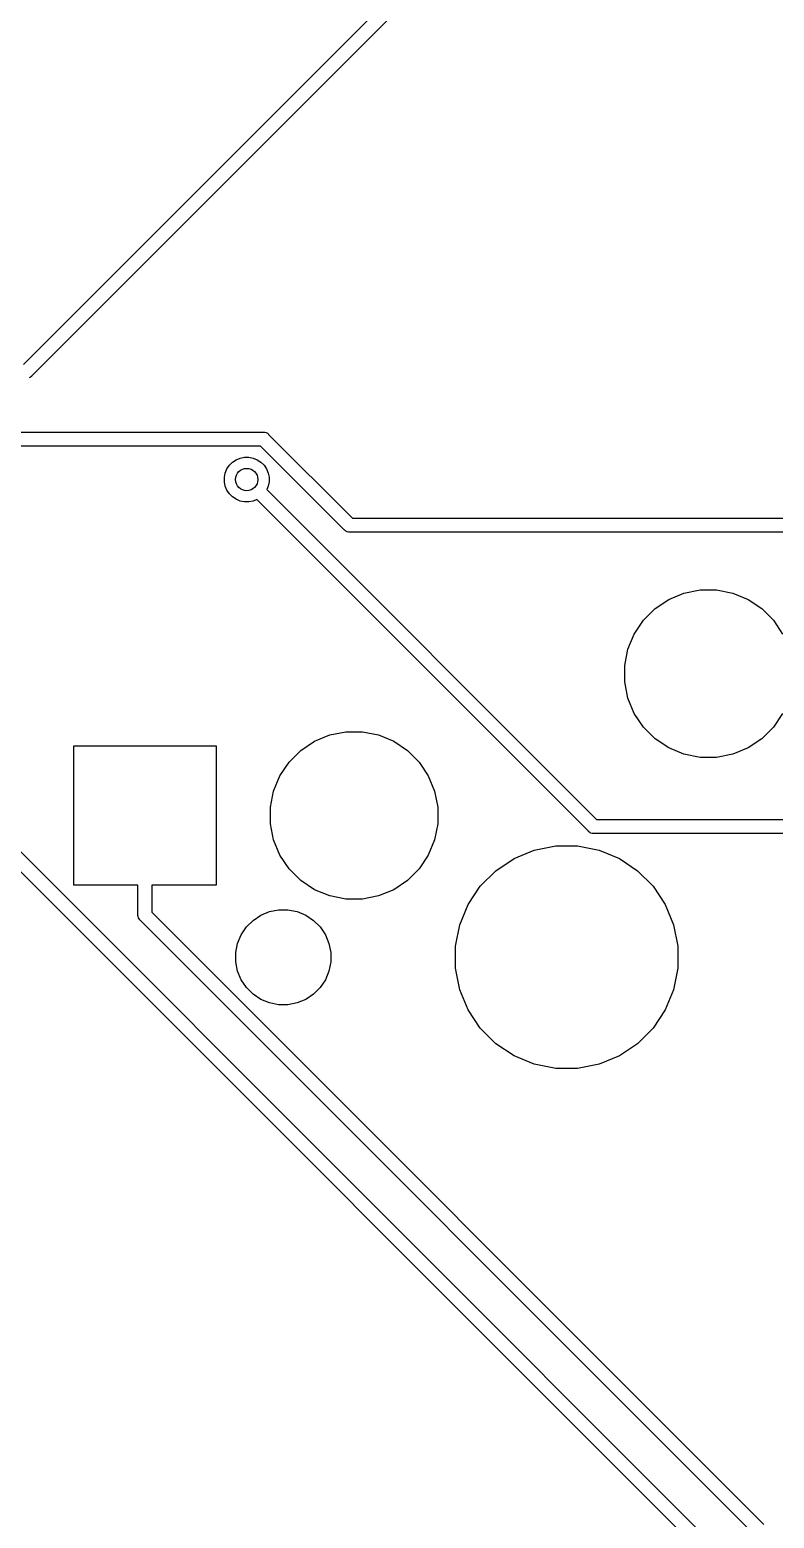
# Model space of a CAD drawing. Extents: x 1.2 to 14.9, y -4.9 to -0.3.
# Drawn here: x 5.321 to 5.846, y -2.626 to -1.576 of the extents above; entities that cross this region are included whole.
import ezdxf

# ---------------------------------------------------------------- set-up
doc = ezdxf.new("R2010")
doc.units = 0
doc.header["$MEASUREMENT"] = 0
doc.layers.add('BLACK', color=7, linetype='CONTINUOUS')

msp = doc.modelspace()

# ---------------------------------------------------------------- linework, layer by layer
at = {"layer": 'BLACK', "linetype": 'CONTINUOUS'}
for p, q in [((5.31673, -1.81194), (5.6851, -1.44356)), ((5.69333, -1.44925), (5.32241, -1.82017)), ((5.32151, -1.82097), (5.32066, -1.82143)), ((5.32226, -1.82035), (5.32151, -1.82097)), ((5.32241, -1.82017), (5.32226, -1.82035)), ((5.0012, -1.85959), (5.48579, -1.85959)), ((5.48579, -1.85959), (5.48603, -1.85956)), ((5.48603, -1.85956), (5.48627, -1.85959)), ((5.48627, -1.85959), (5.48627, -1.85959)), ((5.48627, -1.85959), (5.487, -1.85966)), ((5.487, -1.85966), (5.48792, -1.85994)), ((5.48792, -1.85994), (5.48878, -1.8604)), ((5.48878, -1.8604), (5.48953, -1.86101)), ((5.48953, -1.86101), (5.48968, -1.8612)), ((5.48968, -1.8612), (5.54891, -1.92043)), ((5.48399, -1.86943), (4.99941, -1.86943)), ((5.46416, -1.88083), (5.46674, -1.87911)), ((5.46674, -1.87911), (5.46961, -1.87792)), ((5.46961, -1.87792), (5.47265, -1.87731)), ((5.47265, -1.87731), (5.47575, -1.87731)), ((5.47575, -1.87731), (5.47879, -1.87792)), ((5.47879, -1.87792), (5.48166, -1.87911)), ((5.48166, -1.87911), (5.48424, -1.88083)), ((5.54322, -1.92866), (5.48399, -1.86943)), ((5.45845, -1.89151), (5.45906, -1.88847)), ((5.45906, -1.88847), (5.46025, -1.8856)), ((5.46025, -1.8856), (5.46197, -1.88302)), ((5.46197, -1.88302), (5.46416, -1.88083)), ((5.48424, -1.88083), (5.48643, -1.88302)), ((5.48643, -1.88302), (5.48816, -1.8856)), ((5.48816, -1.8856), (5.48934, -1.88847)), ((5.48934, -1.88847), (5.48995, -1.89151)), ((5.45845, -1.89461), (5.45845, -1.89151)), ((5.45906, -1.89766), (5.45845, -1.89461)), ((5.46025, -1.90052), (5.45906, -1.89766)), ((5.48934, -1.89766), (5.48829, -1.90019)), ((5.48995, -1.89461), (5.48934, -1.89766)), ((5.48995, -1.89151), (5.48995, -1.89461)), ((5.46197, -1.9031), (5.46025, -1.90052)), ((5.46416, -1.9053), (5.46197, -1.9031)), ((5.46674, -1.90702), (5.46416, -1.9053)), ((5.46961, -1.90821), (5.46674, -1.90702)), ((5.47265, -1.90881), (5.46961, -1.90821)), ((5.47575, -1.90881), (5.47265, -1.90881)), ((5.47879, -1.90821), (5.47575, -1.90881)), ((5.48133, -1.90715), (5.47879, -1.90821)), ((5.71534, -2.14116), (5.48133, -1.90715)), ((5.48829, -1.90019), (5.72103, -2.13293)), ((5.54891, -1.92043), (6.08161, -1.92043)), ((5.54337, -1.92884), (5.54322, -1.92866)), ((5.54356, -1.929), (5.54337, -1.92884)), ((5.54379, -1.92919), (5.54356, -1.929)), ((5.54356, -1.929), (5.54356, -1.929)), ((5.54412, -1.92946), (5.54379, -1.92919)), ((5.54498, -1.92992), (5.54412, -1.92946)), ((5.54591, -1.9302), (5.54498, -1.92992)), ((5.54663, -1.93027), (5.54591, -1.9302)), ((5.54687, -1.93029), (5.54663, -1.93027)), ((5.54663, -1.93027), (5.54663, -1.93027)), ((5.54711, -1.93027), (5.54687, -1.93029)), ((6.08161, -1.93027), (5.54711, -1.93027)), ((5.77203, -1.97767), (5.78277, -1.97321)), ((5.78277, -1.97321), (5.79418, -1.97094)), ((5.79418, -1.97094), (5.80582, -1.97094)), ((5.80582, -1.97094), (5.81723, -1.97321)), ((5.81723, -1.97321), (5.82797, -1.97767)), ((5.76235, -1.98413), (5.77203, -1.97767)), ((5.82797, -1.97767), (5.83765, -1.98413)), ((5.74767, -2.00203), (5.75413, -1.99235)), ((5.75413, -1.99235), (5.76235, -1.98413)), ((5.83765, -1.98413), (5.84587, -1.99235)), ((5.84587, -1.99235), (5.85233, -2.00203)), ((5.74321, -2.01277), (5.74767, -2.00203)), ((5.74094, -2.02418), (5.74321, -2.01277)), ((5.74094, -2.03582), (5.74094, -2.02418)), ((5.74321, -2.04723), (5.74094, -2.03582)), ((5.74767, -2.05797), (5.74321, -2.04723)), ((5.75413, -2.06765), (5.74767, -2.05797)), ((5.76235, -2.07587), (5.75413, -2.06765)), ((5.84587, -2.06765), (5.83765, -2.07587)), ((5.85233, -2.05797), (5.84587, -2.06765)), ((5.51235, -2.08413), (5.52203, -2.07767)), ((5.52203, -2.07767), (5.53277, -2.07321)), ((5.53277, -2.07321), (5.54418, -2.07094)), ((5.54418, -2.07094), (5.55582, -2.07094)), ((5.55582, -2.07094), (5.56723, -2.07321)), ((5.56723, -2.07321), (5.57797, -2.07767)), ((5.57797, -2.07767), (5.58765, -2.08413)), ((5.77203, -2.08233), (5.76235, -2.07587)), ((5.83765, -2.07587), (5.82797, -2.08233)), ((5.35217, -2.17921), (5.35217, -2.08079)), ((5.35217, -2.08079), (5.45256, -2.08079)), ((5.45256, -2.08079), (5.45256, -2.17921)), ((5.50413, -2.09235), (5.51235, -2.08413)), ((5.58765, -2.08413), (5.59587, -2.09235)), ((5.78277, -2.08679), (5.77203, -2.08233)), ((5.79418, -2.08906), (5.78277, -2.08679)), ((5.80582, -2.08906), (5.79418, -2.08906)), ((5.81723, -2.08679), (5.80582, -2.08906)), ((5.82797, -2.08233), (5.81723, -2.08679)), ((5.49767, -2.10203), (5.50413, -2.09235)), ((5.59587, -2.09235), (5.60233, -2.10203)), ((5.49321, -2.11277), (5.49767, -2.10203)), ((5.60233, -2.10203), (5.60679, -2.11277)), ((5.49094, -2.12418), (5.49321, -2.11277)), ((5.60679, -2.11277), (5.60906, -2.12418)), ((5.49094, -2.13582), (5.49094, -2.12418)), ((5.60906, -2.12418), (5.60906, -2.13582)), ((5.49321, -2.14723), (5.49094, -2.13582)), ((5.60906, -2.13582), (5.60679, -2.14723)), ((5.7155, -2.14135), (5.71534, -2.14116)), ((5.71568, -2.1415), (5.7155, -2.14135)), ((5.71624, -2.14197), (5.71568, -2.1415)), ((5.72103, -2.13293), (5.8734, -2.13293)), ((5.49767, -2.15797), (5.49321, -2.14723)), ((5.60679, -2.14723), (5.60233, -2.15797)), ((5.6771, -2.15452), (5.69227, -2.1515)), ((5.69227, -2.1515), (5.70773, -2.1515)), ((5.70773, -2.1515), (5.7229, -2.15452)), ((5.71668, -2.1422), (5.71624, -2.14197)), ((5.7171, -2.14242), (5.71668, -2.1422)), ((5.71803, -2.1427), (5.7171, -2.14242)), ((5.71875, -2.14278), (5.71803, -2.1427)), ((5.71899, -2.1428), (5.71875, -2.14278)), ((5.71875, -2.14278), (5.71875, -2.14278)), ((5.71923, -2.14278), (5.71899, -2.1428)), ((5.8716, -2.14278), (5.71923, -2.14278)), ((5.80743, -2.66229), (5.30586, -2.16073)), ((5.31409, -2.15504), (5.81312, -2.65406)), ((5.50413, -2.16765), (5.49767, -2.15797)), ((5.60233, -2.15797), (5.59587, -2.16765)), ((5.64996, -2.16903), (5.66282, -2.16043)), ((5.66282, -2.16043), (5.6771, -2.15452)), ((5.7229, -2.15452), (5.73718, -2.16043)), ((5.73718, -2.16043), (5.75004, -2.16903)), ((5.51235, -2.17587), (5.50413, -2.16765)), ((5.59587, -2.16765), (5.58765, -2.17587)), ((5.63903, -2.17996), (5.64996, -2.16903)), ((5.75004, -2.16903), (5.76097, -2.17996)), ((5.39744, -2.17921), (5.35217, -2.17921)), ((5.39744, -2.19996), (5.39744, -2.17921)), ((5.45256, -2.17921), (5.40728, -2.17921)), ((5.40728, -2.17921), (5.40728, -2.19816)), ((5.52203, -2.18233), (5.51235, -2.17587)), ((5.53277, -2.18679), (5.52203, -2.18233)), ((5.57797, -2.18233), (5.56723, -2.18679)), ((5.58765, -2.17587), (5.57797, -2.18233)), ((5.63043, -2.19282), (5.63903, -2.17996)), ((5.76097, -2.17996), (5.76957, -2.19282)), ((5.54418, -2.18906), (5.53277, -2.18679)), ((5.55582, -2.18906), (5.54418, -2.18906)), ((5.56723, -2.18679), (5.55582, -2.18906)), ((5.62452, -2.2071), (5.63043, -2.19282)), ((5.76957, -2.19282), (5.77548, -2.2071)), ((5.39742, -2.2002), (5.39744, -2.19996)), ((5.39744, -2.20044), (5.39742, -2.2002)), ((5.39751, -2.20117), (5.39744, -2.20044)), ((5.39744, -2.20044), (5.39744, -2.20044)), ((5.39779, -2.20209), (5.39751, -2.20117)), ((5.39825, -2.20295), (5.39779, -2.20209)), ((5.39887, -2.2037), (5.39825, -2.20295)), ((5.39905, -2.20385), (5.39887, -2.2037)), ((5.83351, -2.63831), (5.39905, -2.20385)), ((5.40728, -2.19816), (5.8392, -2.63007)), ((5.47398, -2.20864), (5.47865, -2.20398)), ((5.47865, -2.20398), (5.48413, -2.20031)), ((5.48413, -2.20031), (5.49023, -2.19779)), ((5.49023, -2.19779), (5.4967, -2.1965)), ((5.4967, -2.1965), (5.5033, -2.1965)), ((5.5033, -2.1965), (5.50977, -2.19779)), ((5.50977, -2.19779), (5.51587, -2.20031)), ((5.51587, -2.20031), (5.52135, -2.20398)), ((5.52135, -2.20398), (5.52602, -2.20864)), ((5.46779, -2.22023), (5.47031, -2.21413)), ((5.47031, -2.21413), (5.47398, -2.20864)), ((5.52602, -2.20864), (5.52969, -2.21413)), ((5.52969, -2.21413), (5.53221, -2.22023)), ((5.6215, -2.22227), (5.62452, -2.2071)), ((5.77548, -2.2071), (5.7785, -2.22227)), ((5.4665, -2.2267), (5.46779, -2.22023)), ((5.53221, -2.22023), (5.5335, -2.2267)), ((5.6215, -2.23773), (5.6215, -2.22227)), ((5.7785, -2.22227), (5.7785, -2.23773)), ((5.4665, -2.2333), (5.4665, -2.2267)), ((5.46779, -2.23977), (5.4665, -2.2333)), ((5.5335, -2.2333), (5.53221, -2.23977)), ((5.5335, -2.2267), (5.5335, -2.2333)), ((5.47031, -2.24587), (5.46779, -2.23977)), ((5.47398, -2.25135), (5.47031, -2.24587)), ((5.52969, -2.24587), (5.52602, -2.25135)), ((5.53221, -2.23977), (5.52969, -2.24587)), ((5.62452, -2.2529), (5.6215, -2.23773)), ((5.7785, -2.23773), (5.77548, -2.2529)), ((5.47865, -2.25602), (5.47398, -2.25135)), ((5.48413, -2.25969), (5.47865, -2.25602)), ((5.52135, -2.25602), (5.51587, -2.25969)), ((5.52602, -2.25135), (5.52135, -2.25602)), ((5.63043, -2.26718), (5.62452, -2.2529)), ((5.77548, -2.2529), (5.76957, -2.26718)), ((5.49023, -2.26221), (5.48413, -2.25969)), ((5.4967, -2.2635), (5.49023, -2.26221)), ((5.5033, -2.2635), (5.4967, -2.2635)), ((5.50977, -2.26221), (5.5033, -2.2635)), ((5.51587, -2.25969), (5.50977, -2.26221)), ((5.63903, -2.28004), (5.63043, -2.26718)), ((5.76957, -2.26718), (5.76097, -2.28004)), ((5.64996, -2.29097), (5.63903, -2.28004)), ((5.76097, -2.28004), (5.75004, -2.29097)), ((5.66282, -2.29957), (5.64996, -2.29097)), ((5.75004, -2.29097), (5.73718, -2.29957)), ((5.6771, -2.30548), (5.66282, -2.29957)), ((5.69227, -2.3085), (5.6771, -2.30548)), ((5.70773, -2.3085), (5.69227, -2.3085)), ((5.7229, -2.30548), (5.70773, -2.3085)), ((5.73718, -2.29957), (5.7229, -2.30548))]:
    msp.add_line(p, q, dxfattribs=at)
at = {"layer": 'BLACK'}
msp.add_circle((5.4742, -1.89306), 0.007874, dxfattribs=at)

doc.saveas('drawing.dxf')
